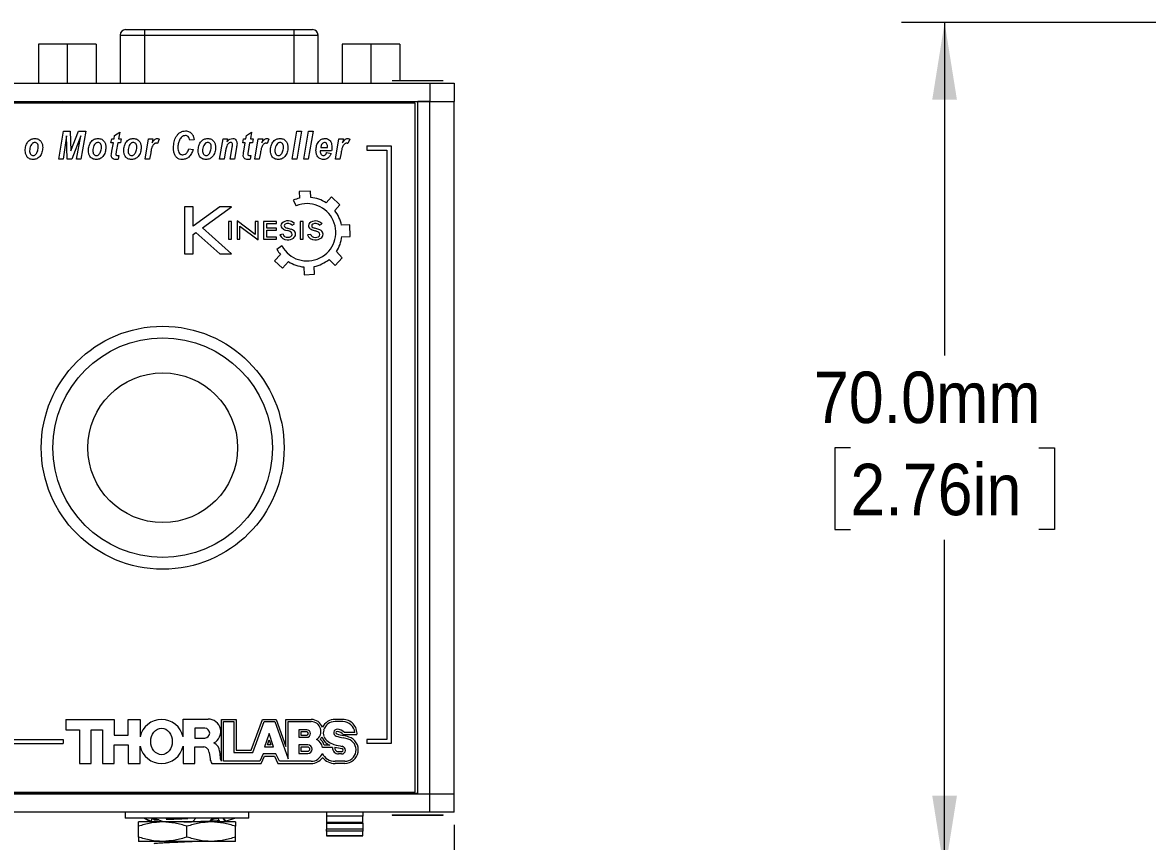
# Model space of a CAD drawing. Header units: millimetres. Extents: x 2 to 278, y 1 to 215.
# Drawn here: x 76.26 to 122.57, y 135.48 to 169.19 of the extents above; entities that cross this region are included whole.
import ezdxf

# ---------------------------------------------------------------- set-up
doc = ezdxf.new("R2010")
doc.units = ezdxf.units.MM
doc.styles.add('SLDTEXTSTYLE0', font='GOTHIC.TTF', dxfattribs={"width": 0.913})
doc.dimstyles.new('SLDDIMSTYLE0', dxfattribs={"dimtxt": 2.116667, "dimasz": 3.175, "dimexe": 0, "dimexo": 0.0625, "dimgap": 0.529167, "dimtad": 0, "dimtih": 1, "dimtoh": 1, "dimdec": 1, "dimlfac": 2, "dimrnd": 1e-09, "dimzin": 4, "dimdsep": 46, "dimtxsty": 'SLDTEXTSTYLE0', "dimsah": 1, "dimcen": 0.09, "dimadec": 0, "dimazin": 1, "dimtfac": 1, "dimtdec": 1, "dimtofl": 0, "dimtmove": 0, "dimatfit": 3, "dimfxl": 1, "dimfrac": 2, "dimtolj": 1, "dimtzin": 12, "dimarcsym": 0})

# ---------------------------------------------------------------- blocks, each defined once
blk = doc.blocks.new('_D')
at = {"color": 7, "linetype": 'Continuous', "lineweight": 0}
for p, q in [((33.53, 136.166), (33.53, 119.4)), ((94.03, 136.166), (94.03, 119.4)), ((33.53, 121.178), (56.406, 121.178)), ((59.901, 121.178), (59.257, 121.178)), ((59.257, 121.178), (59.257, 117.815)), ((67.658, 121.178), (68.302, 121.178)), ((68.302, 121.178), (68.302, 117.815)), ((94.03, 121.178), (71.153, 121.178)), ((59.257, 117.815), (59.901, 117.815)), ((68.302, 117.815), (67.658, 117.815))]:
    blk.add_line(p, q, dxfattribs=at)
at = {"color": 7, "linetype": 'Continuous', "lineweight": 18}
for points in [[(33.53, 121.178), (36.705, 120.67), (36.705, 121.686)], [(94.03, 121.178), (90.855, 121.686), (90.855, 120.67)]]:
    blk.add_solid(points, dxfattribs=at)
at = {"color": 7, "linetype": 'Continuous', "lineweight": 18, "char_height": 2.1167, "attachment_point": 1, "style": 'SLDTEXTSTYLE0'}
for s, insert in [('121.0mm', (57.616, 124.311)), ('4.76in', (59.901, 120.519))]:
    blk.add_mtext(s, dxfattribs=dict(at, insert=insert))
blk = doc.blocks.new('_D_9')
at = {"color": 7, "linetype": 'Continuous', "lineweight": 0}
for p, q in [((127.249, 169.185), (112.443, 169.185)), ((114.221, 169.185), (114.221, 155.479)), ((110.342, 151.686), (109.699, 151.686)), ((109.699, 151.686), (109.699, 148.323)), ((118.1, 151.686), (118.743, 151.686)), ((118.743, 151.686), (118.743, 148.323)), ((109.699, 148.323), (110.342, 148.323)), ((118.743, 148.323), (118.1, 148.323)), ((114.221, 134.188), (114.221, 147.894)), ((127.249, 134.188), (112.443, 134.188))]:
    blk.add_line(p, q, dxfattribs=at)
at = {"color": 7, "linetype": 'Continuous', "lineweight": 18}
for points in [[(114.221, 169.185), (113.713, 166.01), (114.729, 166.01)], [(114.221, 134.188), (114.729, 137.363), (113.713, 137.363)]]:
    blk.add_solid(points, dxfattribs=at)
at = {"color": 7, "linetype": 'Continuous', "lineweight": 18, "char_height": 2.1167, "attachment_point": 1, "style": 'SLDTEXTSTYLE0'}
for s, insert in [('70.0mm', (108.839, 154.819)), ('2.76in', (110.342, 151.027))]:
    blk.add_mtext(s, dxfattribs=dict(at, insert=insert))

msp = doc.modelspace()

# ---------------------------------------------------------------- linework, layer by layer
at = {"color": 7, "linetype": 'Continuous', "lineweight": 18}
for p, q in [((80.277, 168.669), (80.277, 166.686)), ((80.277, 168.669), (81.277, 168.669)), ((80.502, 168.894), (81.277, 168.894)), ((81.277, 168.894), (81.277, 168.669)), ((81.277, 168.894), (87.427, 168.894)), ((81.277, 168.669), (87.427, 168.669)), ((81.277, 168.669), (81.277, 166.686)), ((87.427, 168.894), (87.427, 168.669)), ((87.427, 168.894), (88.202, 168.894)), ((87.427, 168.669), (87.427, 166.686)), ((87.427, 168.669), (88.427, 168.669)), ((88.427, 166.686), (88.427, 168.669)), ((76.915, 168.294), (76.915, 166.686)), ((78.102, 168.294), (76.915, 168.294)), ((76.915, 168.294), (76.915, 168.294)), ((76.915, 168.294), (76.915, 166.686)), ((78.102, 168.294), (78.102, 166.686)), ((79.29, 168.294), (78.102, 168.294)), ((79.29, 168.294), (79.29, 166.686)), ((89.415, 168.294), (89.415, 166.686)), ((90.602, 168.294), (89.415, 168.294)), ((89.415, 168.294), (89.415, 168.294)), ((89.415, 168.294), (89.415, 166.686)), ((90.602, 168.294), (90.602, 166.686)), ((91.79, 168.294), (90.602, 168.294)), ((91.79, 168.294), (91.79, 166.786)), ((91.48, 166.786), (91.48, 166.786)), ((93.58, 166.786), (91.48, 166.786)), ((93.58, 166.786), (93.58, 166.786)), ((34.53, 166.686), (93.03, 166.686)), ((93.03, 166.686), (93.03, 165.936)), ((93.03, 166.686), (94.03, 166.686)), ((94.03, 166.686), (94.03, 165.936)), ((34.53, 165.936), (93.03, 165.936)), ((92.53, 165.936), (35.03, 165.886)), ((92.43, 165.861), (35.13, 165.861)), ((76.295, 165.936), (76.295, 165.886)), ((76.48, 165.886), (76.48, 165.936)), ((77.402, 165.894), (76.801, 165.894)), ((76.915, 165.936), (76.915, 165.894)), ((76.915, 165.936), (76.915, 165.894)), ((77.402, 165.894), (77.958, 165.894)), ((77.402, 165.894), (77.402, 165.894)), ((77.958, 165.894), (77.885, 165.936)), ((78.885, 165.886), (78.885, 165.936)), ((89.885, 165.886), (89.885, 165.936)), ((90.811, 165.894), (90.885, 165.936)), ((90.811, 165.894), (91.302, 165.894)), ((91.613, 165.886), (91.302, 165.894)), ((91.302, 165.894), (91.302, 165.894)), ((91.613, 165.886), (91.613, 165.886)), ((91.806, 165.886), (91.806, 165.936)), ((92.254, 165.886), (92.254, 165.936)), ((92.43, 137.511), (92.43, 165.861)), ((92.53, 137.436), (92.53, 165.936)), ((93.03, 165.936), (92.53, 165.936)), ((93.03, 165.936), (94.03, 165.936)), ((93.03, 137.436), (93.03, 165.936)), ((94.03, 137.436), (94.03, 165.936)), ((77.747, 163.561), (77.944, 164.711)), ((78.073, 164.522), (77.929, 163.561)), ((77.944, 164.711), (78.222, 164.711)), ((78.099, 163.561), (78.073, 164.522)), ((78.222, 164.711), (78.251, 163.906)), ((78.251, 163.906), (78.567, 164.711)), ((78.663, 164.515), (78.289, 163.561)), ((78.479, 163.561), (78.663, 164.515)), ((78.567, 164.711), (78.868, 164.711)), ((78.868, 164.711), (78.661, 163.561)), ((80.028, 164.398), (80.051, 164.529)), ((80.051, 164.529), (80.26, 164.679)), ((80.26, 164.679), (80.209, 164.398)), ((85.458, 164.398), (85.481, 164.529)), ((85.481, 164.529), (85.69, 164.679)), ((85.69, 164.679), (85.639, 164.398)), ((87.365, 163.561), (87.559, 164.711)), ((87.741, 164.711), (87.546, 163.561)), ((87.559, 164.711), (87.741, 164.711)), ((87.844, 163.561), (88.038, 164.711)), ((88.22, 164.711), (88.025, 163.561)), ((88.038, 164.711), (88.22, 164.711)), ((79.9, 164.234), (79.93, 164.398)), ((79.998, 164.234), (79.9, 164.234)), ((79.93, 164.398), (80.028, 164.398)), ((79.939, 163.895), (79.998, 164.234)), ((80.18, 164.234), (80.118, 163.881)), ((80.292, 164.234), (80.18, 164.234)), ((80.209, 164.398), (80.318, 164.398)), ((80.318, 164.398), (80.292, 164.234)), ((81.306, 163.561), (81.448, 164.398)), ((81.448, 164.398), (81.629, 164.398)), ((81.629, 164.398), (81.6, 164.236)), ((81.889, 164.389), (81.814, 164.208)), ((83.101, 163.98), (83.28, 163.965)), ((83.325, 164.353), (83.146, 164.338)), ((84.373, 163.561), (84.514, 164.398)), ((84.514, 164.398), (84.696, 164.398)), ((84.696, 164.398), (84.677, 164.289)), ((84.806, 163.561), (84.886, 164.035)), ((85.069, 164.038), (84.988, 163.561)), ((85.33, 164.234), (85.36, 164.398)), ((85.428, 164.234), (85.33, 164.234)), ((85.36, 164.398), (85.458, 164.398)), ((85.369, 163.895), (85.428, 164.234)), ((85.61, 164.234), (85.548, 163.881)), ((85.722, 164.234), (85.61, 164.234)), ((85.639, 164.398), (85.748, 164.398)), ((85.748, 164.398), (85.722, 164.234)), ((85.824, 163.561), (85.965, 164.398)), ((85.965, 164.398), (86.147, 164.398)), ((86.147, 164.398), (86.117, 164.236)), ((86.406, 164.389), (86.331, 164.208)), ((88.535, 164.039), (88.815, 164.039)), ((88.815, 164.039), (88.816, 164.062)), ((89.146, 163.561), (89.287, 164.398)), ((89.287, 164.398), (89.469, 164.398)), ((89.469, 164.398), (89.439, 164.236)), ((89.728, 164.389), (89.653, 164.208)), ((90.43, 164.111), (91.43, 164.111)), ((90.43, 164.111), (90.43, 163.936)), ((91.43, 164.111), (91.43, 139.511)), ((77.929, 163.561), (77.747, 163.561)), ((78.289, 163.561), (78.099, 163.561)), ((78.661, 163.561), (78.479, 163.561)), ((80.229, 163.716), (80.199, 163.557)), ((81.488, 163.561), (81.306, 163.561)), ((81.537, 163.824), (81.488, 163.561)), ((84.554, 163.561), (84.373, 163.561)), ((84.617, 163.901), (84.554, 163.561)), ((84.988, 163.561), (84.806, 163.561)), ((85.658, 163.716), (85.629, 163.557)), ((86.006, 163.561), (85.824, 163.561)), ((86.055, 163.824), (86.006, 163.561)), ((87.546, 163.561), (87.365, 163.561)), ((88.025, 163.561), (87.844, 163.561)), ((88.517, 163.905), (88.517, 163.885)), ((88.982, 163.905), (88.517, 163.905)), ((88.786, 163.83), (88.965, 163.8)), ((89.327, 163.561), (89.146, 163.561)), ((89.376, 163.824), (89.327, 163.561)), ((90.43, 163.936), (91.255, 163.936)), ((91.255, 163.936), (91.255, 139.686)), ((88.115, 162.248), (87.654, 162.234)), ((87.654, 162.234), (87.662, 161.957)), ((88.122, 161.987), (88.115, 162.248)), ((87.407, 161.873), (87.529, 161.641)), ((88.982, 162.005), (88.764, 161.763)), ((89.322, 161.682), (88.982, 162.005)), ((89.111, 161.447), (89.322, 161.682)), ((82.926, 161.601), (82.926, 159.667)), ((83.288, 161.601), (82.926, 161.601)), ((84.381, 161.601), (83.288, 160.806)), ((83.288, 160.806), (83.288, 161.601)), ((83.666, 160.731), (84.862, 161.601)), ((84.862, 161.601), (84.381, 161.601)), ((84.862, 159.667), (83.666, 160.731)), ((84.736, 160.995), (84.736, 160.274)), ((84.862, 160.995), (84.736, 160.995)), ((84.862, 160.274), (84.862, 160.995)), ((85.09, 161.03), (85.09, 160.274)), ((85.831, 160.462), (85.09, 161.03)), ((85.212, 160.274), (85.212, 160.806)), ((85.212, 160.806), (85.961, 160.238)), ((85.961, 160.995), (85.831, 160.995)), ((85.831, 160.995), (85.831, 160.462)), ((85.961, 160.238), (85.961, 160.995)), ((86.185, 160.995), (86.185, 160.274)), ((86.713, 160.995), (86.185, 160.995)), ((86.315, 160.728), (86.315, 160.908)), ((86.315, 160.908), (86.713, 160.908)), ((86.713, 160.728), (86.315, 160.728)), ((86.713, 160.908), (86.713, 160.995)), ((86.713, 160.634), (86.713, 160.728)), ((87.325, 160.674), (87.16, 160.723)), ((87.359, 160.851), (87.456, 160.907)), ((87.816, 160.995), (87.69, 160.995)), ((87.69, 160.995), (87.69, 160.274)), ((87.816, 160.274), (87.816, 160.995)), ((88.491, 160.847), (88.588, 160.903)), ((89.728, 160.86), (89.392, 160.847)), ((89.746, 160.385), (89.728, 160.86)), ((83.288, 160.462), (83.398, 160.542)), ((83.288, 159.667), (83.288, 160.462)), ((83.398, 160.542), (84.381, 159.667)), ((84.736, 160.274), (84.862, 160.274)), ((85.09, 160.274), (85.212, 160.274)), ((86.185, 160.274), (86.713, 160.274)), ((86.315, 160.356), (86.315, 160.634)), ((86.315, 160.634), (86.713, 160.634)), ((86.713, 160.356), (86.315, 160.356)), ((86.713, 160.274), (86.713, 160.356)), ((86.99, 160.471), (86.858, 160.454)), ((87.088, 160.645), (87.178, 160.62)), ((87.69, 160.274), (87.816, 160.274)), ((88.122, 160.467), (87.99, 160.45)), ((88.22, 160.641), (88.31, 160.616)), ((88.457, 160.67), (88.292, 160.719)), ((89.41, 160.372), (89.746, 160.385)), ((86.94, 159.991), (86.731, 159.849)), ((82.926, 159.667), (83.288, 159.667)), ((84.381, 159.667), (84.862, 159.667)), ((86.877, 159.636), (86.632, 159.379)), ((86.632, 159.379), (86.962, 159.076)), ((86.962, 159.076), (87.209, 159.344)), ((88.877, 159.429), (89.125, 159.191)), ((89.125, 159.191), (89.422, 159.498)), ((89.422, 159.498), (89.179, 159.757)), ((87.841, 159.125), (87.853, 158.807)), ((88.274, 158.823), (88.262, 159.145)), ((87.853, 158.807), (88.274, 158.823)), ((78.037, 140.505), (80.029, 140.505)), ((78.037, 140.505), (78.037, 140.082)), ((80.029, 140.505), (80.029, 139.86)), ((80.613, 140.504), (81.096, 140.504)), ((80.613, 139.86), (80.613, 140.504)), ((81.096, 140.504), (81.096, 139.788)), ((82.868, 140.521), (83.899, 140.521)), ((82.868, 139.788), (82.868, 140.521)), ((84.448, 140.504), (85.052, 140.504)), ((84.448, 138.795), (84.448, 140.504)), ((84.539, 138.783), (84.539, 140.414)), ((84.539, 140.414), (84.962, 140.414)), ((84.962, 140.414), (84.962, 139.145)), ((85.052, 140.504), (85.052, 139.236)), ((85.678, 139.236), (86.139, 140.504)), ((85.741, 139.145), (86.203, 140.414)), ((86.139, 140.504), (86.703, 140.504)), ((86.203, 140.414), (86.64, 140.414)), ((86.64, 140.414), (87.197, 138.884)), ((86.703, 140.504), (87.106, 139.398)), ((87.106, 140.504), (88.143, 140.504)), ((87.106, 139.398), (87.106, 140.504)), ((87.197, 138.884), (87.197, 140.414)), ((87.197, 140.414), (88.143, 140.414)), ((89.446, 140.504), (89.128, 140.504)), ((89.446, 140.414), (89.128, 140.414)), ((78.037, 140.082), (78.6, 140.082)), ((78.6, 140.082), (78.6, 138.692)), ((79.083, 138.692), (79.083, 140.082)), ((79.083, 140.082), (79.546, 140.082)), ((79.546, 140.082), (79.546, 138.692)), ((83.351, 140.142), (83.351, 139.739)), ((83.763, 140.142), (83.351, 140.142)), ((86.413, 139.921), (86.227, 139.377)), ((86.594, 139.377), (86.413, 139.921)), ((87.963, 140.082), (87.633, 140.082)), ((87.633, 140.082), (87.633, 139.77)), ((87.723, 139.991), (87.723, 139.861)), ((87.963, 139.991), (87.723, 139.991)), ((89.937, 139.967), (89.512, 139.967)), ((36.13, 139.511), (77.93, 139.511)), ((36.305, 139.686), (77.93, 139.686)), ((77.93, 139.686), (77.93, 139.511)), ((80.029, 139.86), (80.613, 139.86)), ((80.029, 138.692), (80.029, 139.458)), ((80.029, 139.458), (80.613, 139.458)), ((80.613, 139.458), (80.613, 138.692)), ((83.351, 139.739), (83.763, 139.739)), ((86.344, 139.458), (86.413, 139.662)), ((86.481, 139.458), (86.344, 139.458)), ((86.413, 139.662), (86.481, 139.458)), ((87.633, 139.77), (87.963, 139.77)), ((88.004, 139.458), (87.633, 139.458)), ((87.633, 139.458), (87.633, 139.107)), ((87.723, 139.861), (87.963, 139.861)), ((88.911, 139.443), (88.679, 139.443)), ((90.028, 139.876), (89.471, 139.876)), ((91.255, 139.686), (90.43, 139.686)), ((90.43, 139.686), (90.43, 139.511)), ((91.43, 139.511), (90.43, 139.511)), ((81.096, 138.692), (81.096, 139.409)), ((82.868, 139.409), (82.868, 138.692)), ((83.351, 138.692), (83.351, 139.377)), ((83.351, 139.377), (83.727, 139.377)), ((83.947, 139.144), (83.979, 138.886)), ((84.374, 139.195), (84.395, 138.935)), ((84.962, 139.145), (85.741, 139.145)), ((85.052, 139.236), (85.678, 139.236)), ((86.17, 139.085), (86.029, 138.783)), ((86.087, 138.692), (86.227, 138.994)), ((86.693, 139.085), (86.17, 139.085)), ((86.227, 139.377), (86.594, 139.377)), ((86.227, 138.994), (86.636, 138.994)), ((86.636, 138.994), (86.776, 138.692)), ((86.834, 138.783), (86.693, 139.085)), ((87.633, 139.107), (88.004, 139.107)), ((87.723, 139.367), (87.723, 139.197)), ((88.004, 139.367), (87.723, 139.367)), ((87.723, 139.197), (88.004, 139.197)), ((89.023, 139.353), (88.606, 139.353)), ((89.396, 139.175), (89.272, 139.175)), ((89.396, 139.085), (89.272, 139.085)), ((78.6, 138.692), (79.083, 138.692)), ((79.546, 138.692), (80.029, 138.692)), ((80.613, 138.692), (81.096, 138.692)), ((82.868, 138.692), (83.351, 138.692)), ((84.056, 138.692), (86.087, 138.692)), ((86.029, 138.783), (84.539, 138.783)), ((86.776, 138.692), (88.143, 138.692)), ((88.143, 138.783), (86.834, 138.783)), ((89.523, 138.783), (89.128, 138.783)), ((89.523, 138.692), (89.128, 138.692)), ((93.03, 137.436), (34.53, 137.436)), ((35.03, 137.436), (92.53, 137.486)), ((35.13, 137.511), (92.43, 137.511)), ((77.03, 137.486), (77.03, 137.436)), ((81.03, 137.486), (81.03, 137.436)), ((81.429, 137.436), (81.429, 137.486)), ((84.604, 137.436), (84.604, 137.486)), ((86.03, 137.436), (86.03, 137.486)), ((86.03, 137.486), (86.03, 137.436)), ((88.401, 137.486), (88.401, 137.436)), ((90.649, 137.486), (90.649, 137.436)), ((91.148, 137.436), (91.148, 137.486)), ((91.262, 137.486), (91.262, 137.436)), ((91.613, 137.486), (91.613, 137.436)), ((91.806, 137.436), (91.806, 137.486)), ((92.254, 137.436), (92.254, 137.486)), ((93.03, 137.436), (92.53, 137.436)), ((93.03, 136.686), (93.03, 137.436)), ((94.03, 137.436), (93.03, 137.436)), ((94.03, 136.686), (94.03, 137.436)), ((93.03, 136.686), (34.53, 136.686)), ((80.48, 136.686), (80.48, 136.436)), ((85.58, 136.436), (85.58, 136.686)), ((88.776, 136.686), (88.776, 136.529)), ((90.275, 136.686), (90.275, 136.529)), ((94.03, 136.686), (93.03, 136.686)), ((85.179, 136.436), (80.48, 136.436)), ((81.26, 136.436), (81.344, 136.403)), ((81.26, 136.436), (81.57, 136.313)), ((81.26, 136.436), (81.493, 136.313)), ((81.493, 136.313), (81.477, 136.35)), ((81.477, 136.35), (81.493, 136.313)), ((81.57, 136.313), (81.596, 136.436)), ((81.596, 136.436), (81.679, 136.393)), ((81.679, 136.436), (82.011, 136.322)), ((81.679, 136.371), (81.679, 136.371)), ((82.187, 136.418), (82.214, 136.436)), ((83.4, 136.436), (83.284, 136.324)), ((84.108, 136.436), (83.995, 136.346)), ((84.354, 136.347), (84.299, 136.436)), ((84.516, 136.436), (84.639, 136.313)), ((84.595, 136.313), (84.516, 136.436)), ((84.634, 136.325), (84.595, 136.313)), ((84.634, 136.325), (84.595, 136.313)), ((85.028, 136.436), (84.639, 136.313)), ((85.58, 136.436), (85.179, 136.436)), ((88.776, 136.529), (88.776, 136.271)), ((90.275, 136.529), (88.776, 136.529)), ((88.776, 136.271), (90.275, 136.271)), ((88.776, 136.271), (88.776, 136.237)), ((88.776, 136.237), (90.275, 136.237)), ((88.776, 136.237), (88.776, 135.995)), ((90.275, 136.271), (90.275, 136.529)), ((90.275, 136.237), (90.275, 136.271)), ((90.275, 136.237), (90.275, 135.995)), ((91.48, 136.586), (91.48, 136.586)), ((91.48, 136.586), (91.48, 136.561)), ((91.48, 136.586), (92.53, 136.586)), ((91.48, 136.561), (92.53, 136.561)), ((92.53, 136.586), (93.58, 136.586)), ((92.53, 136.561), (93.58, 136.561)), ((93.58, 136.586), (93.58, 136.586)), ((93.58, 136.561), (93.58, 136.586)), ((81.03, 135.665), (81.03, 136.108)), ((83.03, 135.665), (83.03, 136.108)), ((85.03, 135.665), (85.03, 136.108)), ((88.776, 135.909), (88.776, 135.995)), ((90.275, 135.995), (88.776, 135.995)), ((88.776, 135.909), (88.776, 135.715)), ((90.275, 135.909), (88.776, 135.909)), ((88.776, 135.715), (90.275, 135.715)), ((88.776, 135.715), (88.776, 135.715)), ((90.275, 135.715), (88.776, 135.715)), ((90.275, 135.995), (90.275, 135.909)), ((90.275, 135.715), (90.275, 135.909)), ((90.275, 135.715), (90.275, 135.715)), ((82.03, 135.486), (81.03, 135.486)), ((84.03, 135.486), (82.03, 135.486)), ((85.03, 135.486), (84.03, 135.486))]:
    msp.add_line(p, q, dxfattribs=at)
at = {"color": 7, "linetype": 'Continuous', "lineweight": 18, "flags": 128}
msp.add_lwpolyline([(76.625, 165.886), (76.639, 165.927), (76.643, 165.936)], dxfattribs=at)
at = {"color": 7, "linetype": 'Continuous', "lineweight": 18}
for radius in [5, 4.518, 3.081]:
    msp.add_circle((82.03, 151.686), radius, dxfattribs=at)
for centre, radius, start, end in [((80.502, 168.669), 0.225, 90, 180), ((88.202, 168.669), 0.225, 0, 90), ((76.925, 165.808), 0.151, 145.2581, 148.7078), ((87.978, 160.551), 1.179, 208.3584, 112.3905), ((87.983, 160.556), 1.438, 102.9075, 113.6393), ((87.983, 160.556), 1.438, 57.1037, 84.4556), ((87.983, 160.556), 1.438, 11.6905, 38.325), ((87.03, 160.828), 0.134, 131.4377, 225.5247), ((87.18, 160.98), 0.347, 225.5247, 254.6434), ((87.187, 160.65), 0.372, 43.7517, 131.4377), ((87.105, 160.823), 0.0732, 115.2669, 244.7331), ((87.187, 160.649), 0.266, 49.58, 115.2669), ((87.334, 161.309), 0.61, 244.7331, 253.4322), ((88.162, 160.824), 0.134, 131.4377, 225.5247), ((88.312, 160.976), 0.347, 225.5247, 254.6434), ((88.32, 160.646), 0.372, 43.7517, 131.4377), ((88.237, 160.819), 0.0732, 115.2669, 244.7331), ((88.319, 160.645), 0.266, 49.58, 115.2669), ((88.466, 161.304), 0.61, 244.7331, 253.4322), ((87.16, 160.563), 0.321, 199.7935, 269.9925), ((87.117, 160.496), 0.13, 190.8447, 237.8186), ((87.187, 160.606), 0.261, 237.8186, 298.0794), ((87.16, 160.711), 0.469, 269.9925, 302.7771), ((87.036, 160.101), 0.538, 58.7942, 74.6434), ((87.259, 160.47), 0.107, 298.0794, 58.7942), ((87.23, 160.353), 0.335, 56.0775, 73.4322), ((87.311, 160.475), 0.188, 302.7771, 56.0775), ((88.292, 160.559), 0.321, 199.7935, 269.9925), ((88.25, 160.492), 0.13, 190.8447, 237.8186), ((88.319, 160.602), 0.261, 237.8186, 298.0794), ((88.292, 160.707), 0.469, 269.9925, 302.7771), ((88.168, 160.097), 0.538, 58.7942, 74.6434), ((88.391, 160.466), 0.107, 298.0794, 58.7942), ((88.362, 160.349), 0.335, 56.0775, 73.4322), ((88.444, 160.471), 0.188, 302.7771, 56.0775), ((87.983, 160.556), 1.438, 326.2727, 352.6619), ((87.983, 160.556), 1.438, 209.449, 219.7464), ((87.983, 160.556), 1.438, 237.418, 264.3293), ((87.983, 160.556), 1.438, 281.1733, 308.4488), ((81.982, 139.598), 0.906, 12.111, 167.889), ((83.899, 140.001), 0.52, 297.1135, 90), ((88.143, 140.011), 0.493, 20.1507, 90), ((88.143, 140.011), 0.403, 303.3716, 90), ((89.128, 139.921), 0.584, 90, 153.499), ((89.128, 139.921), 0.494, 90, 162.6664), ((89.446, 139.921), 0.584, 355.6471, 90), ((89.446, 139.921), 0.494, 5.3476, 90), ((83.763, 139.941), 0.201, 270, 90), ((87.963, 139.926), 0.156, 270, 90), ((87.963, 139.926), 0.0653, 270, 90), ((89.029, 139.952), 0.389, 162.6664, 201.3473), ((89.211, 139.959), 0.143, 87.4257, 253.693), ((89.211, 139.959), 0.0526, 87.4257, 253.693), ((90.12, 143.066), 3.291, 253.693, 258.7851), ((89.198, 139.669), 0.342, 37.1988, 87.4257), ((89.198, 139.669), 0.432, 43.4056, 87.4257), ((83.961, 139.162), 0.415, 4.5733, 64.9993), ((88.004, 139.282), 0.175, 270, 90), ((88.209, 139.307), 0.4, 6.6197, 67.1132), ((88.143, 140.011), 0.493, 319.148, 332.4387), ((88.209, 139.307), 0.49, 16.1621, 51.2284), ((89.117, 139.986), 0.574, 200.7036, 234.5132), ((89.117, 139.986), 0.484, 201.3473, 234.5132), ((89.303, 140.248), 0.895, 234.5132, 243.9818), ((89.303, 140.248), 0.805, 234.5132, 253.9332), ((89.873, 142.224), 2.862, 253.9332, 260.9265), ((90.12, 143.066), 3.381, 253.693, 258.7851), ((89.118, 138.009), 1.774, 71.8991, 78.7851), ((89.118, 138.009), 1.865, 71.8991, 78.7851), ((89.523, 139.251), 0.559, 270, 71.8991), ((89.523, 139.251), 0.468, 270, 71.8991), ((81.982, 139.598), 0.906, 192.1008, 347.8992), ((83.727, 139.2), 0.177, 52.4101, 90), ((83.656, 139.108), 0.293, 7.108, 52.4101), ((88.004, 139.282), 0.0849, 270, 90), ((88.143, 139.26), 0.477, 270, 341.436), ((89.128, 139.383), 0.6, 207.2163, 270), ((89.272, 139.334), 0.249, 175.6813, 270), ((89.272, 139.334), 0.159, 166.7831, 270), ((89.873, 142.224), 2.952, 255.1735, 260.9265), ((89.396, 139.243), 0.158, 270, 80.9265), ((89.396, 139.243), 0.0672, 270, 80.9265), ((84.393, 138.938), 0.417, 187.108, 216.0294), ((84.662, 138.956), 0.268, 184.5733, 217.0326), ((88.143, 139.26), 0.568, 270, 324.6614), ((89.128, 139.383), 0.69, 220.7829, 270)]:
    msp.add_arc(centre, radius, start, end, dxfattribs=at)
msp.add_ellipse((81.982, 139.598), major_axis=(0, 0.544), ratio=0.814769, dxfattribs=at)
for points, knots in [([(82.474, 164.038), (82.478, 164.117), (82.486, 164.274), (82.561, 164.459), (82.652, 164.588), (82.743, 164.664), (82.85, 164.717), (82.929, 164.723), (82.968, 164.726)], [0, 0, 0, 0, 0.250162, 0.499928, 0.625081, 0.750106, 0.875082, 1, 1, 1, 1]), ([(82.964, 164.532), (82.937, 164.529), (82.883, 164.522), (82.812, 164.478), (82.758, 164.417), (82.706, 164.322), (82.661, 164.192), (82.656, 164.084), (82.653, 164.029)], [0, 0, 0, 0, 0.124695, 0.24966, 0.374568, 0.49974, 0.749806, 1, 1, 1, 1]), ([(83.146, 164.338), (83.141, 164.365), (83.13, 164.419), (83.092, 164.488), (83.029, 164.527), (82.986, 164.531), (82.964, 164.532)], [0, 0, 0, 0, 0.280922, 0.559963, 0.779695, 1, 1, 1, 1]), ([(82.968, 164.726), (83.022, 164.72), (83.13, 164.708), (83.247, 164.604), (83.307, 164.478), (83.319, 164.395), (83.325, 164.353)], [0, 0, 0, 0, 0.27933, 0.558493, 0.778998, 1, 1, 1, 1]), ([(76.371, 163.909), (76.374, 163.978), (76.381, 164.101), (76.439, 164.209), (76.464, 164.256)], [0, 0, 0, 0, 0.56, 1, 1, 1, 1]), ([(76.464, 164.256), (76.484, 164.282), (76.525, 164.335), (76.627, 164.4), (76.713, 164.408), (76.765, 164.413)], [0, 0, 0, 0, 0.280561, 0.560904, 1, 1, 1, 1]), ([(76.764, 164.248), (76.746, 164.246), (76.709, 164.242), (76.645, 164.204), (76.595, 164.125), (76.557, 164.021), (76.552, 163.948), (76.55, 163.911)], [0, 0, 0, 0, 0.1248783, 0.2499483, 0.499054, 0.7495253, 1, 1, 1, 1]), ([(77.088, 164.041), (77.083, 163.975), (77.073, 163.843), (76.983, 163.678), (76.85, 163.564), (76.746, 163.552), (76.693, 163.547)], [0, 0, 0, 0, 0.280605, 0.560642, 0.780297, 1, 1, 1, 1]), ([(76.908, 164.069), (76.907, 164.093), (76.904, 164.142), (76.872, 164.203), (76.821, 164.242), (76.783, 164.246), (76.764, 164.248)], [0, 0, 0, 0, 0.280731, 0.560174, 0.780012, 1, 1, 1, 1]), ([(76.765, 164.413), (76.817, 164.407), (76.922, 164.396), (77.033, 164.289), (77.081, 164.163), (77.086, 164.082), (77.088, 164.041)], [0, 0, 0, 0, 0.279464, 0.558319, 0.778869, 1, 1, 1, 1]), ([(76.832, 163.792), (76.857, 163.841), (76.903, 163.928), (76.907, 164.026), (76.908, 164.069)], [0, 0, 0, 0, 0.558979, 1, 1, 1, 1]), ([(78.973, 163.909), (78.977, 163.978), (78.983, 164.101), (79.041, 164.209), (79.067, 164.256)], [0, 0, 0, 0, 0.56, 1, 1, 1, 1]), ([(79.067, 164.256), (79.087, 164.282), (79.127, 164.335), (79.229, 164.4), (79.315, 164.408), (79.367, 164.413)], [0, 0, 0, 0, 0.280561, 0.560904, 1, 1, 1, 1]), ([(79.366, 164.248), (79.348, 164.246), (79.312, 164.242), (79.247, 164.204), (79.197, 164.125), (79.159, 164.021), (79.155, 163.948), (79.152, 163.911)], [0, 0, 0, 0, 0.1248783, 0.2499483, 0.499054, 0.7495253, 1, 1, 1, 1]), ([(79.69, 164.041), (79.685, 163.975), (79.675, 163.843), (79.585, 163.678), (79.452, 163.564), (79.348, 163.552), (79.296, 163.547)], [0, 0, 0, 0, 0.280605, 0.560642, 0.780297, 1, 1, 1, 1]), ([(79.511, 164.069), (79.509, 164.093), (79.507, 164.142), (79.474, 164.203), (79.424, 164.242), (79.385, 164.246), (79.366, 164.248)], [0, 0, 0, 0, 0.280731, 0.560174, 0.780012, 1, 1, 1, 1]), ([(79.367, 164.413), (79.42, 164.407), (79.524, 164.396), (79.635, 164.289), (79.684, 164.163), (79.688, 164.082), (79.69, 164.041)], [0, 0, 0, 0, 0.279464, 0.558319, 0.778869, 1, 1, 1, 1]), ([(79.434, 163.792), (79.46, 163.841), (79.505, 163.928), (79.509, 164.026), (79.511, 164.069)], [0, 0, 0, 0, 0.558979, 1, 1, 1, 1]), ([(80.424, 163.909), (80.428, 163.978), (80.434, 164.101), (80.492, 164.209), (80.518, 164.256)], [0, 0, 0, 0, 0.56, 1, 1, 1, 1]), ([(80.518, 164.256), (80.538, 164.282), (80.578, 164.335), (80.68, 164.4), (80.766, 164.408), (80.818, 164.413)], [0, 0, 0, 0, 0.280561, 0.560904, 1, 1, 1, 1]), ([(80.817, 164.248), (80.799, 164.246), (80.763, 164.242), (80.698, 164.204), (80.648, 164.125), (80.61, 164.021), (80.606, 163.948), (80.603, 163.911)], [0, 0, 0, 0, 0.124878, 0.249948, 0.499054, 0.749525, 1, 1, 1, 1]), ([(81.141, 164.041), (81.136, 163.975), (81.126, 163.843), (81.036, 163.678), (80.903, 163.564), (80.799, 163.552), (80.747, 163.547)], [0, 0, 0, 0, 0.280605, 0.560642, 0.780297, 1, 1, 1, 1]), ([(80.962, 164.069), (80.96, 164.093), (80.958, 164.142), (80.925, 164.203), (80.875, 164.242), (80.837, 164.246), (80.817, 164.248)], [0, 0, 0, 0, 0.280731, 0.560174, 0.780012, 1, 1, 1, 1]), ([(80.818, 164.413), (80.871, 164.407), (80.975, 164.396), (81.086, 164.289), (81.135, 164.163), (81.139, 164.082), (81.141, 164.041)], [0, 0, 0, 0, 0.279464, 0.558319, 0.778869, 1, 1, 1, 1]), ([(80.885, 163.792), (80.911, 163.841), (80.956, 163.928), (80.96, 164.026), (80.962, 164.069)], [0, 0, 0, 0, 0.5589792, 1, 1, 1, 1]), ([(81.683, 164.189), (81.656, 164.162), (81.603, 164.108), (81.564, 163.976), (81.547, 163.881), (81.537, 163.824)], [0, 0, 0, 0, 0.278975, 0.559004, 1, 1, 1, 1]), ([(81.6, 164.236), (81.627, 164.282), (81.665, 164.345), (81.742, 164.404), (81.784, 164.41), (81.805, 164.413)], [0, 0, 0, 0, 0.560043, 0.780399, 1, 1, 1, 1]), ([(81.762, 164.219), (81.746, 164.217), (81.717, 164.214), (81.693, 164.197), (81.683, 164.189)], [0, 0, 0, 0, 0.559272, 1, 1, 1, 1]), ([(81.814, 164.208), (81.804, 164.211), (81.788, 164.217), (81.77, 164.218), (81.762, 164.219)], [0, 0, 0, 0, 0.559371, 1, 1, 1, 1]), ([(81.805, 164.413), (81.821, 164.411), (81.851, 164.408), (81.877, 164.395), (81.889, 164.389)], [0, 0, 0, 0, 0.559247, 1, 1, 1, 1]), ([(82.841, 163.547), (82.798, 163.55), (82.711, 163.557), (82.598, 163.629), (82.518, 163.743), (82.479, 163.885), (82.476, 163.987), (82.474, 164.038)], [0, 0, 0, 0, 0.1865422, 0.3726856, 0.5591205, 0.7793222, 1, 1, 1, 1]), ([(82.653, 164.029), (82.654, 163.997), (82.657, 163.931), (82.688, 163.837), (82.745, 163.774), (82.804, 163.745), (82.837, 163.742), (82.853, 163.741)], [0, 0, 0, 0, 0.250686, 0.50073, 0.749736, 0.874858, 1, 1, 1, 1]), ([(83.28, 163.965), (83.261, 163.906), (83.223, 163.79), (83.12, 163.65), (82.986, 163.561), (82.889, 163.551), (82.841, 163.547)], [0, 0, 0, 0, 0.280716, 0.560491, 0.780279, 1, 1, 1, 1]), ([(82.853, 163.741), (82.888, 163.746), (82.957, 163.757), (83.053, 163.843), (83.083, 163.928), (83.101, 163.98)], [0, 0, 0, 0, 0.279196, 0.559544, 1, 1, 1, 1]), ([(83.491, 163.909), (83.494, 163.978), (83.501, 164.101), (83.559, 164.209), (83.584, 164.256)], [0, 0, 0, 0, 0.5599998, 1, 1, 1, 1]), ([(83.584, 164.256), (83.604, 164.282), (83.644, 164.335), (83.747, 164.4), (83.832, 164.408), (83.885, 164.413)], [0, 0, 0, 0, 0.280561, 0.560904, 1, 1, 1, 1]), ([(83.884, 164.248), (83.866, 164.246), (83.829, 164.242), (83.765, 164.204), (83.715, 164.125), (83.677, 164.021), (83.672, 163.948), (83.67, 163.911)], [0, 0, 0, 0, 0.124878, 0.249948, 0.499054, 0.749525, 1, 1, 1, 1]), ([(84.207, 164.041), (84.202, 163.975), (84.192, 163.843), (84.103, 163.678), (83.97, 163.564), (83.865, 163.552), (83.813, 163.547)], [0, 0, 0, 0, 0.280605, 0.560642, 0.780297, 1, 1, 1, 1]), ([(84.028, 164.069), (84.027, 164.093), (84.024, 164.142), (83.992, 164.203), (83.941, 164.242), (83.903, 164.246), (83.884, 164.248)], [0, 0, 0, 0, 0.280731, 0.560174, 0.780012, 1, 1, 1, 1]), ([(83.885, 164.413), (83.937, 164.407), (84.042, 164.396), (84.152, 164.289), (84.201, 164.163), (84.205, 164.082), (84.207, 164.041)], [0, 0, 0, 0, 0.279464, 0.5583193, 0.7788695, 1, 1, 1, 1]), ([(83.952, 163.792), (83.977, 163.841), (84.023, 163.928), (84.027, 164.026), (84.028, 164.069)], [0, 0, 0, 0, 0.558979, 1, 1, 1, 1]), ([(84.754, 164.219), (84.729, 164.196), (84.68, 164.15), (84.642, 164.035), (84.626, 163.952), (84.617, 163.901)], [0, 0, 0, 0, 0.279239, 0.558988, 1, 1, 1, 1]), ([(84.677, 164.289), (84.714, 164.327), (84.779, 164.395), (84.872, 164.407), (84.913, 164.413)], [0, 0, 0, 0, 0.560801, 1, 1, 1, 1]), ([(84.829, 164.248), (84.813, 164.246), (84.786, 164.242), (84.764, 164.226), (84.754, 164.219)], [0, 0, 0, 0, 0.558974, 1, 1, 1, 1]), ([(84.904, 164.162), (84.903, 164.174), (84.902, 164.198), (84.884, 164.228), (84.857, 164.246), (84.838, 164.248), (84.829, 164.248)], [0, 0, 0, 0, 0.280762, 0.559903, 0.779798, 1, 1, 1, 1]), ([(84.886, 164.035), (84.89, 164.059), (84.897, 164.101), (84.902, 164.143), (84.904, 164.162)], [0, 0, 0, 0, 0.560125, 1, 1, 1, 1]), ([(84.913, 164.413), (84.942, 164.409), (85, 164.403), (85.059, 164.341), (85.086, 164.272), (85.088, 164.227), (85.089, 164.204)], [0, 0, 0, 0, 0.279259, 0.558215, 0.778777, 1, 1, 1, 1]), ([(85.089, 164.204), (85.086, 164.173), (85.082, 164.117), (85.073, 164.062), (85.069, 164.038)], [0, 0, 0, 0, 0.559835, 1, 1, 1, 1]), ([(86.2, 164.189), (86.174, 164.162), (86.121, 164.108), (86.082, 163.976), (86.065, 163.881), (86.055, 163.824)], [0, 0, 0, 0, 0.2789753, 0.5590045, 1, 1, 1, 1]), ([(86.117, 164.236), (86.144, 164.282), (86.182, 164.345), (86.26, 164.404), (86.302, 164.41), (86.322, 164.413)], [0, 0, 0, 0, 0.560043, 0.780399, 1, 1, 1, 1]), ([(86.28, 164.219), (86.263, 164.217), (86.234, 164.214), (86.211, 164.197), (86.2, 164.189)], [0, 0, 0, 0, 0.559272, 1, 1, 1, 1]), ([(86.331, 164.208), (86.322, 164.211), (86.305, 164.217), (86.288, 164.218), (86.28, 164.219)], [0, 0, 0, 0, 0.559371, 1, 1, 1, 1]), ([(86.322, 164.413), (86.339, 164.411), (86.368, 164.408), (86.395, 164.395), (86.406, 164.389)], [0, 0, 0, 0, 0.559247, 1, 1, 1, 1]), ([(86.467, 163.909), (86.471, 163.978), (86.477, 164.101), (86.535, 164.209), (86.561, 164.256)], [0, 0, 0, 0, 0.56, 1, 1, 1, 1]), ([(86.561, 164.256), (86.581, 164.282), (86.621, 164.335), (86.724, 164.4), (86.809, 164.408), (86.862, 164.413)], [0, 0, 0, 0, 0.280561, 0.560904, 1, 1, 1, 1]), ([(86.861, 164.248), (86.843, 164.246), (86.806, 164.242), (86.741, 164.204), (86.691, 164.125), (86.654, 164.021), (86.649, 163.948), (86.647, 163.911)], [0, 0, 0, 0, 0.124878, 0.249948, 0.499054, 0.749525, 1, 1, 1, 1]), ([(87.184, 164.041), (87.179, 163.975), (87.169, 163.843), (87.08, 163.678), (86.947, 163.564), (86.842, 163.552), (86.79, 163.547)], [0, 0, 0, 0, 0.280605, 0.560642, 0.780297, 1, 1, 1, 1]), ([(87.005, 164.069), (87.004, 164.093), (87.001, 164.142), (86.969, 164.203), (86.918, 164.242), (86.88, 164.246), (86.861, 164.248)], [0, 0, 0, 0, 0.280731, 0.560174, 0.780012, 1, 1, 1, 1]), ([(86.862, 164.413), (86.914, 164.407), (87.019, 164.396), (87.129, 164.289), (87.178, 164.163), (87.182, 164.082), (87.184, 164.041)], [0, 0, 0, 0, 0.279464, 0.558319, 0.778869, 1, 1, 1, 1]), ([(86.928, 163.792), (86.954, 163.841), (87, 163.928), (87.003, 164.026), (87.005, 164.069)], [0, 0, 0, 0, 0.558979, 1, 1, 1, 1]), ([(88.338, 163.93), (88.343, 163.995), (88.354, 164.123), (88.437, 164.285), (88.568, 164.398), (88.67, 164.408), (88.721, 164.413)], [0, 0, 0, 0, 0.280582, 0.560851, 0.780249, 1, 1, 1, 1]), ([(88.694, 164.248), (88.668, 164.242), (88.615, 164.229), (88.557, 164.147), (88.544, 164.08), (88.535, 164.039)], [0, 0, 0, 0, 0.27753, 0.558174, 1, 1, 1, 1]), ([(88.816, 164.062), (88.814, 164.104), (88.811, 164.168), (88.764, 164.228), (88.726, 164.246), (88.705, 164.248), (88.694, 164.248)], [0, 0, 0, 0, 0.499212, 0.748585, 0.874336, 1, 1, 1, 1]), ([(88.721, 164.413), (88.753, 164.41), (88.816, 164.405), (88.899, 164.35), (88.959, 164.268), (88.991, 164.165), (88.994, 164.09), (88.995, 164.052)], [0, 0, 0, 0, 0.186502, 0.372698, 0.559302, 0.779404, 1, 1, 1, 1]), ([(88.995, 164.052), (88.995, 164.025), (88.994, 163.975), (88.986, 163.926), (88.982, 163.905)], [0, 0, 0, 0, 0.560019, 1, 1, 1, 1]), ([(89.522, 164.189), (89.495, 164.162), (89.442, 164.108), (89.404, 163.976), (89.387, 163.881), (89.376, 163.824)], [0, 0, 0, 0, 0.278975, 0.559004, 1, 1, 1, 1]), ([(89.439, 164.236), (89.466, 164.282), (89.504, 164.345), (89.581, 164.404), (89.623, 164.41), (89.644, 164.413)], [0, 0, 0, 0, 0.560043, 0.780399, 1, 1, 1, 1]), ([(89.601, 164.219), (89.585, 164.217), (89.556, 164.214), (89.532, 164.197), (89.522, 164.189)], [0, 0, 0, 0, 0.5592722, 1, 1, 1, 1]), ([(89.653, 164.208), (89.644, 164.211), (89.627, 164.217), (89.609, 164.218), (89.601, 164.219)], [0, 0, 0, 0, 0.5593708, 1, 1, 1, 1]), ([(89.644, 164.413), (89.66, 164.411), (89.69, 164.408), (89.716, 164.395), (89.728, 164.389)], [0, 0, 0, 0, 0.559247, 1, 1, 1, 1]), ([(76.693, 163.547), (76.642, 163.552), (76.539, 163.564), (76.429, 163.667), (76.377, 163.789), (76.373, 163.869), (76.371, 163.909)], [0, 0, 0, 0, 0.279497, 0.558518, 0.778977, 1, 1, 1, 1]), ([(76.55, 163.911), (76.551, 163.885), (76.554, 163.833), (76.584, 163.766), (76.636, 163.719), (76.677, 163.714), (76.697, 163.711)], [0, 0, 0, 0, 0.281069, 0.560669, 0.780582, 1, 1, 1, 1]), ([(76.697, 163.711), (76.713, 163.712), (76.743, 163.715), (76.793, 163.742), (76.817, 163.773), (76.832, 163.792)], [0, 0, 0, 0, 0.280003, 0.560054, 1, 1, 1, 1]), ([(79.296, 163.547), (79.244, 163.552), (79.141, 163.564), (79.032, 163.667), (78.979, 163.789), (78.975, 163.869), (78.973, 163.909)], [0, 0, 0, 0, 0.279497, 0.558518, 0.778977, 1, 1, 1, 1]), ([(79.152, 163.911), (79.153, 163.885), (79.156, 163.833), (79.187, 163.766), (79.238, 163.719), (79.279, 163.714), (79.3, 163.711)], [0, 0, 0, 0, 0.281069, 0.560669, 0.780582, 1, 1, 1, 1]), ([(79.3, 163.711), (79.315, 163.712), (79.346, 163.715), (79.395, 163.742), (79.419, 163.773), (79.434, 163.792)], [0, 0, 0, 0, 0.280003, 0.560054, 1, 1, 1, 1]), ([(79.915, 163.716), (79.918, 163.75), (79.924, 163.81), (79.935, 163.869), (79.939, 163.895)], [0, 0, 0, 0, 0.559855, 1, 1, 1, 1]), ([(80.102, 163.547), (80.075, 163.548), (80.021, 163.55), (79.952, 163.589), (79.919, 163.653), (79.916, 163.695), (79.915, 163.716)], [0, 0, 0, 0, 0.280972, 0.559422, 0.779239, 1, 1, 1, 1]), ([(80.118, 163.881), (80.115, 163.861), (80.108, 163.824), (80.104, 163.787), (80.102, 163.77)], [0, 0, 0, 0, 0.560137, 1, 1, 1, 1]), ([(80.102, 163.77), (80.103, 163.761), (80.104, 163.742), (80.126, 163.712), (80.151, 163.711), (80.167, 163.711)], [0, 0, 0, 0, 0.281915, 0.559754, 1, 1, 1, 1]), ([(80.199, 163.557), (80.181, 163.554), (80.149, 163.548), (80.117, 163.547), (80.102, 163.547)], [0, 0, 0, 0, 0.559827, 1, 1, 1, 1]), ([(80.167, 163.711), (80.178, 163.712), (80.199, 163.713), (80.22, 163.715), (80.229, 163.716)], [0, 0, 0, 0, 0.559954, 1, 1, 1, 1]), ([(80.747, 163.547), (80.695, 163.552), (80.592, 163.564), (80.483, 163.667), (80.431, 163.789), (80.426, 163.869), (80.424, 163.909)], [0, 0, 0, 0, 0.279497, 0.558518, 0.778977, 1, 1, 1, 1]), ([(80.603, 163.911), (80.605, 163.885), (80.607, 163.833), (80.638, 163.766), (80.689, 163.719), (80.73, 163.714), (80.751, 163.711)], [0, 0, 0, 0, 0.281069, 0.560669, 0.780582, 1, 1, 1, 1]), ([(80.751, 163.711), (80.766, 163.712), (80.797, 163.715), (80.846, 163.742), (80.87, 163.773), (80.885, 163.792)], [0, 0, 0, 0, 0.280003, 0.560054, 1, 1, 1, 1]), ([(83.813, 163.547), (83.762, 163.552), (83.659, 163.564), (83.549, 163.667), (83.497, 163.789), (83.493, 163.869), (83.491, 163.909)], [0, 0, 0, 0, 0.279497, 0.558518, 0.778977, 1, 1, 1, 1]), ([(83.67, 163.911), (83.671, 163.885), (83.674, 163.833), (83.704, 163.766), (83.756, 163.719), (83.797, 163.714), (83.817, 163.711)], [0, 0, 0, 0, 0.281069, 0.560669, 0.780582, 1, 1, 1, 1]), ([(83.817, 163.711), (83.833, 163.712), (83.863, 163.715), (83.912, 163.742), (83.937, 163.773), (83.952, 163.792)], [0, 0, 0, 0, 0.280003, 0.560054, 1, 1, 1, 1]), ([(85.345, 163.716), (85.348, 163.75), (85.354, 163.81), (85.365, 163.869), (85.369, 163.895)], [0, 0, 0, 0, 0.559855, 1, 1, 1, 1]), ([(85.532, 163.547), (85.505, 163.548), (85.451, 163.55), (85.382, 163.589), (85.349, 163.653), (85.346, 163.695), (85.345, 163.716)], [0, 0, 0, 0, 0.280972, 0.559422, 0.779239, 1, 1, 1, 1]), ([(85.548, 163.881), (85.545, 163.861), (85.538, 163.824), (85.534, 163.787), (85.532, 163.77)], [0, 0, 0, 0, 0.560137, 1, 1, 1, 1]), ([(85.532, 163.77), (85.533, 163.761), (85.533, 163.742), (85.555, 163.712), (85.581, 163.711), (85.596, 163.711)], [0, 0, 0, 0, 0.281915, 0.559754, 1, 1, 1, 1]), ([(85.629, 163.557), (85.611, 163.554), (85.579, 163.548), (85.547, 163.547), (85.532, 163.547)], [0, 0, 0, 0, 0.559827, 1, 1, 1, 1]), ([(85.596, 163.711), (85.608, 163.712), (85.629, 163.713), (85.649, 163.715), (85.658, 163.716)], [0, 0, 0, 0, 0.559954, 1, 1, 1, 1]), ([(86.79, 163.547), (86.739, 163.552), (86.636, 163.564), (86.526, 163.667), (86.474, 163.789), (86.47, 163.869), (86.467, 163.909)], [0, 0, 0, 0, 0.279497, 0.558518, 0.778977, 1, 1, 1, 1]), ([(86.647, 163.911), (86.648, 163.885), (86.651, 163.833), (86.681, 163.766), (86.733, 163.719), (86.774, 163.714), (86.794, 163.711)], [0, 0, 0, 0, 0.281069, 0.560669, 0.780582, 1, 1, 1, 1]), ([(86.794, 163.711), (86.809, 163.712), (86.84, 163.715), (86.889, 163.742), (86.914, 163.773), (86.928, 163.792)], [0, 0, 0, 0, 0.2800034, 0.5600543, 1, 1, 1, 1]), ([(88.651, 163.547), (88.599, 163.554), (88.495, 163.569), (88.392, 163.682), (88.344, 163.808), (88.34, 163.89), (88.338, 163.93)], [0, 0, 0, 0, 0.278705, 0.558062, 0.778795, 1, 1, 1, 1]), ([(88.517, 163.885), (88.518, 163.862), (88.521, 163.817), (88.549, 163.76), (88.593, 163.719), (88.629, 163.713), (88.647, 163.711)], [0, 0, 0, 0, 0.280765, 0.560648, 0.780628, 1, 1, 1, 1]), ([(88.647, 163.711), (88.665, 163.713), (88.701, 163.718), (88.752, 163.763), (88.773, 163.805), (88.786, 163.83)], [0, 0, 0, 0, 0.279311, 0.559338, 1, 1, 1, 1]), ([(88.965, 163.8), (88.949, 163.763), (88.916, 163.69), (88.839, 163.606), (88.746, 163.555), (88.683, 163.549), (88.651, 163.547)], [0, 0, 0, 0, 0.2804765, 0.5601844, 0.7800951, 1, 1, 1, 1]), ([(82.03, 136.286), (81.862, 136.277), (81.523, 136.259), (81.195, 136.159), (81.03, 136.108)], [0, 0, 0, 0, 0.494511, 1, 1, 1, 1]), ([(81.03, 136.108), (81.03, 136.158), (81.03, 136.259), (81.03, 136.277), (81.03, 136.286)], [0, 0, 0, 0, 0.495458, 1, 1, 1, 1]), ([(81.679, 136.436), (81.679, 136.433), (81.679, 136.423), (81.679, 136.4), (81.679, 136.381), (81.679, 136.371)], [0, 0, 0, 0, 0.227639, 0.613615, 1, 1, 1, 1]), ([(81.679, 136.371), (81.724, 136.374), (81.781, 136.378), (81.856, 136.381), (81.87, 136.382)], [0, 0, 0, 0, 0.8009236, 1, 1, 1, 1]), ([(83.03, 136.108), (82.867, 136.158), (82.539, 136.259), (82.2, 136.277), (82.03, 136.286)], [0, 0, 0, 0, 0.495458, 1, 1, 1, 1]), ([(82.187, 136.418), (82.147, 136.395), (82.241, 136.398), (82.429, 136.405), (82.678, 136.414), (82.898, 136.423), (83.029, 136.427), (83.071, 136.429)], [0, 0, 0, 0, 0.102275, 0.345303, 0.610127, 0.874951, 1, 1, 1, 1]), ([(82.901, 136.286), (82.916, 136.287), (83.019, 136.291), (83.213, 136.298), (83.476, 136.308), (83.726, 136.317), (83.963, 136.326), (84.181, 136.336), (84.296, 136.343), (84.354, 136.347)], [0, 0, 0, 0, 0.0257623, 0.1828427, 0.3399229, 0.4970145, 0.6541062, 0.8270529, 1, 1, 1, 1]), ([(84.03, 136.286), (83.862, 136.277), (83.523, 136.259), (83.195, 136.159), (83.03, 136.108)], [0, 0, 0, 0, 0.494511, 1, 1, 1, 1]), ([(83.995, 136.346), (84.043, 136.373), (84.128, 136.421), (84.247, 136.432), (84.299, 136.436)], [0, 0, 0, 0, 0.559284, 1, 1, 1, 1]), ([(85.03, 136.108), (84.867, 136.158), (84.539, 136.259), (84.2, 136.277), (84.03, 136.286)], [0, 0, 0, 0, 0.495458, 1, 1, 1, 1]), ([(84.354, 136.347), (84.354, 136.289), (84.354, 136.297), (84.354, 136.318), (84.354, 136.337), (84.354, 136.347)], [0, 0, 0, 0, 0.126591, 0.563064, 1, 1, 1, 1]), ([(85.03, 136.286), (85.03, 136.277), (85.03, 136.259), (85.03, 136.159), (85.03, 136.108)], [0, 0, 0, 0, 0.494511, 1, 1, 1, 1]), ([(82.03, 135.486), (81.862, 135.495), (81.523, 135.514), (81.195, 135.614), (81.03, 135.665)], [0, 0, 0, 0, 0.494511, 1, 1, 1, 1]), ([(81.03, 135.665), (81.03, 135.615), (81.03, 135.514), (81.03, 135.496), (81.03, 135.486)], [0, 0, 0, 0, 0.495458, 1, 1, 1, 1]), ([(81.679, 135.405), (81.72, 135.41), (81.803, 135.419), (82.025, 135.434), (82.308, 135.448), (82.647, 135.461), (82.97, 135.475), (83.168, 135.483), (83.244, 135.486)], [0, 0, 0, 0, 0.1709865, 0.3415225, 0.5207334, 0.6999443, 0.8854984, 1, 1, 1, 1]), ([(83.03, 135.665), (82.867, 135.615), (82.539, 135.514), (82.2, 135.496), (82.03, 135.486)], [0, 0, 0, 0, 0.495458, 1, 1, 1, 1]), ([(84.03, 135.486), (83.862, 135.495), (83.523, 135.514), (83.195, 135.614), (83.03, 135.665)], [0, 0, 0, 0, 0.494511, 1, 1, 1, 1]), ([(85.03, 135.665), (84.867, 135.615), (84.539, 135.514), (84.2, 135.496), (84.03, 135.486)], [0, 0, 0, 0, 0.495458, 1, 1, 1, 1]), ([(85.03, 135.486), (85.03, 135.495), (85.03, 135.514), (85.03, 135.614), (85.03, 135.665)], [0, 0, 0, 0, 0.494511, 1, 1, 1, 1])]:
    msp.add_open_spline(points, degree=3, knots=knots, dxfattribs=at)
for points in [[(82.03, 136.286), (81.956, 136.286), (81.808, 136.286), (81.611, 136.286), (81.438, 136.286), (81.293, 136.286), (81.176, 136.286), (81.093, 136.286), (81.039, 136.286), (81.033, 136.286), (81.03, 136.286)], [(84.03, 136.286), (83.952, 136.286), (83.798, 136.286), (83.548, 136.286), (83.291, 136.286), (83.03, 136.286), (82.768, 136.286), (82.511, 136.286), (82.261, 136.286), (82.107, 136.286), (82.03, 136.286)], [(85.03, 136.286), (85.026, 136.286), (85.02, 136.286), (84.966, 136.286), (84.883, 136.286), (84.766, 136.286), (84.621, 136.286), (84.448, 136.286), (84.251, 136.286), (84.103, 136.286), (84.03, 136.286)]]:
    msp.add_open_spline(points, degree=3, dxfattribs=at)

# ---------------------------------------------------------------- dimensions: what is measured, and where the dimension line sits
dim = msp.add_linear_dim(base=(114.221, 169.185), p1=(128.519, 134.188), p2=(128.519, 169.185), angle=90, dimstyle='SLDDIMSTYLE0', dxfattribs=at)
dim.commit()
dim.dimension.update_dxf_attribs({"geometry": '_D_9', "text_midpoint": (114.221, 151.686), "dimtype": 160})
dim = msp.add_linear_dim(base=(94.03, 121.178), p1=(33.53, 137.436), p2=(94.03, 137.436), dimstyle='SLDDIMSTYLE0', dxfattribs=at)
dim.commit()
dim.dimension.update_dxf_attribs({"geometry": '_D', "text_midpoint": (63.78, 121.178), "dimtype": 160})

doc.saveas('drawing.dxf')
